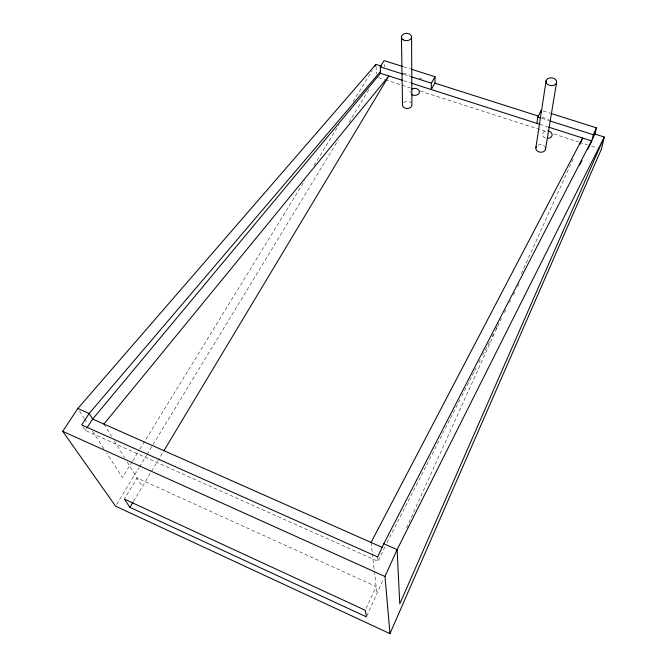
<?xml version="1.0" encoding="UTF-8"?>
<svg xmlns="http://www.w3.org/2000/svg" width="667" height="667" viewBox="0 0 667 667"><rect width="100%" height="100%" fill="white"/><g stroke="black" fill="none" stroke-linecap="round" stroke-linejoin="round"><path stroke-width="0.5" stroke-dasharray="3.33 2.5" d="M366.8 615.924L383.358 579.264M406.503 528.022L499.074 323.061M521.361 273.712L573.22 158.896M366.183 608.471L376.13 586.535L137.085 478.006L124.32 499.074M82.708 426.488L85.301 430.415L378.139 561.381L385.101 546.398M386.993 542.688L459.88 399.825M461.772 396.106L474.079 371.986M474.545 371.06L476.913 366.425M478.806 362.715L480.699 359.004M482.591 355.294L487.327 346.015M487.802 345.089L489.695 341.379M492.063 336.735L493.48 333.95M495.848 329.315L497.265 326.53M500.108 320.969L501.526 318.184M504.369 312.615L505.786 309.83M509.571 302.409L510.522 300.559M513.357 294.989L514.774 292.204M517.617 286.643L519.034 283.859M133.542 501.301L163.265 451.784M116.658 504.394L138.861 467.884M139.403 466.992L146.44 455.419M146.982 454.527L338.119 140.203M348.941 122.395L368.976 89.453M132.249 461.564L122.461 477.522L106.645 453.06M132.791 460.68L139.32 450.042M139.87 449.158L304.711 180.524M313.957 165.458L338.986 124.671M353.135 101.626L372.169 70.594M85.301 430.415L86.435 428.673M403.66 66.808L410.522 68.976M543.121 110.955L550.025 113.14M403.135 73.028L410.08 75.238M419.009 78.081L422.978 79.348M542.146 117.267L548.991 119.443M403.827 74.396L409.73 76.28M541.821 118.351L548.749 120.56M403.643 80.707L410.547 82.916M539.836 124.312L547.615 126.805M378.539 77.622L384.484 79.531M385.476 79.848L410.23 87.811M420.135 90.995L546.907 131.741M553.835 133.975L578.597 141.929M579.59 142.254L587.51 144.797M591.471 146.073L597.415 147.982M79.523 411.13L84.05 418.117M84.609 418.993L87.435 423.362M92.521 431.224L103.819 448.691M103.919 424.079L111.531 436.451M114.249 440.87L124.579 457.67M127.297 462.089L142.371 486.602M371.06 542.454L372.236 552.701M372.353 553.727L374.245 570.135M374.362 571.16L376.93 593.497M377.689 556.987L378.139 561.381M376.071 66.325L376.43 74.079M384.184 64.274L384.284 67.034M403.702 102.568A4.702 3.568 -1.2 0 1 411.13 102.901M545.548 137.986A4.869 3.719 6.6 0 1 542.454 133.967A4.869 3.719 6.6 0 1 546.506 130.865M410.163 92.638A4.661 3.51 -0.8 0 1 410.297 90.82M537.986 145.156A4.902 3.785 6.5 0 1 544.756 146.515"/><path stroke-width="1" d="M435.034 76.738L431.374 83.175L431.257 89.545L434.892 83.133L435.034 76.738L411.506 69.285M536.918 123.378L537.86 117.092L541.145 110.33L540.87 112.131M535.893 147.465L546.115 80.724M545.489 149.4L556.553 82.708A5.328 3.927 5.7 0 0 549.591 77.931A5.328 3.927 5.7 0 0 547.849 84.551A5.328 3.927 5.7 0 0 556.553 82.708M592.296 139.32L593.313 134.751L596.398 127.822L551.017 113.457M380.415 71.577L89.136 413.498L81.674 424.921L377.689 556.987L383.783 543.738L594.997 134.084L596.398 127.822M381.516 66.15L375.98 64.391L77.831 408.504L62.723 431.349L115.574 506.17L389.962 633.65L601.376 149.258L604.277 137.035L594.997 134.084M579.648 144.664L582.65 138.019L371.06 542.454M389.962 633.65L384.992 576.488L397.115 549.633L604.277 137.035L399.775 603.91L397.115 549.633L383.783 543.738M579.615 165.108L581.983 160.472M587.66 149.341L591.921 140.987L548.591 127.114M129.915 507.354L124.32 499.074L365.349 610.305L366.383 616.858L129.915 507.354L133.025 502.168M163.807 450.892L388.853 75.971L103.919 424.079M87.002 427.797L92.655 419.084L380.482 73.295L380.223 66.883L384.05 60.597L402.676 66.492M374.896 66.158L375.98 64.391M434.892 83.133L538.219 116.016M380.223 66.883L402.843 74.087M410.714 76.588L431.374 83.175M537.86 117.092L540.829 118.034M549.741 120.877L593.313 134.751M380.482 73.295L402.66 80.39M411.531 83.233L539.836 124.312M77.831 408.504L89.136 413.498L92.655 419.084L382.283 547.424M62.723 431.349L384.992 576.488M401.434 37.294L402.518 105.153A4.702 3.568 -1.2 0 0 407.495 108.471A4.702 3.568 -1.2 0 0 411.906 104.652L411.581 36.743M547.765 130.899A4.869 3.719 6.6 0 1 552.126 134.701A4.869 3.719 6.6 0 1 548.049 138.302M411.614 89.295A4.661 3.51 -0.8 0 1 418.192 89.52A4.661 3.51 -0.8 0 1 417.842 94.472A4.661 3.51 -0.8 0 1 411.264 94.247M545.323 147.432A4.902 3.785 6.5 0 1 540.362 152.218A4.902 3.785 6.5 0 1 536.31 146.548M403.143 39.828A5.086 3.685 -1.3 0 0 411.489 37.702A5.086 3.685 -1.3 0 0 404.894 33.55A5.086 3.685 -1.3 0 0 403.143 39.828"/></g></svg>
